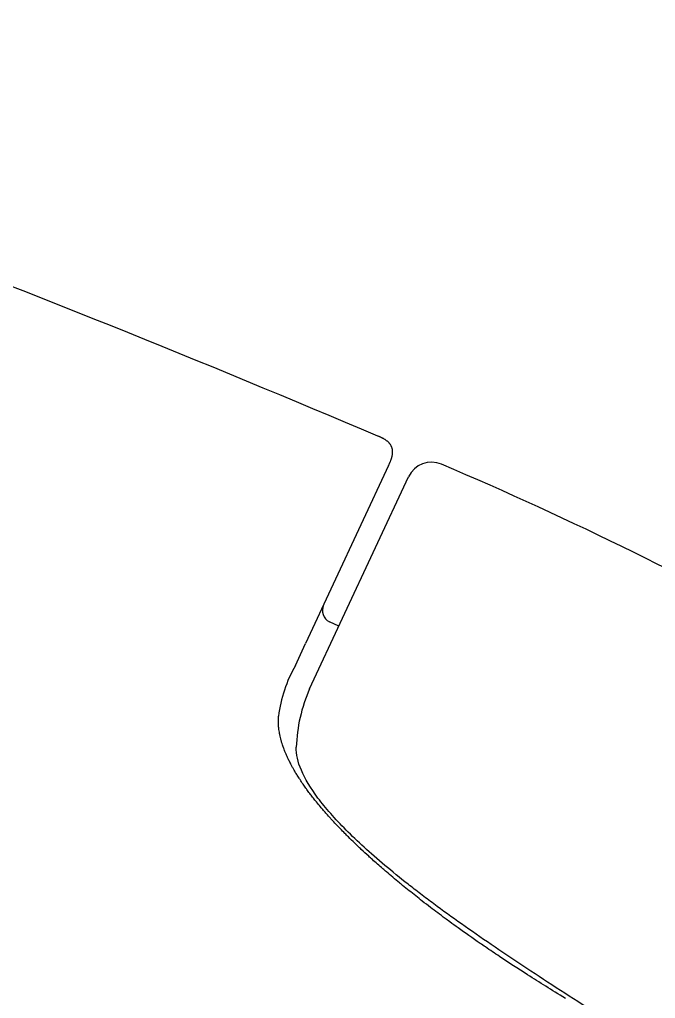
# Model space of a CAD drawing. Header units: millimetres. Extents: x 976 to 9349, y -1578 to 2211.
# Drawn here: x 6026.726 to 6027.229, y 660.672 to 661.446 of the extents above; entities that cross this region are included whole.
import ezdxf

# ---------------------------------------------------------------- set-up
doc = ezdxf.new("R2010")
doc.units = ezdxf.units.MM
doc.layers.add('Wbudowane', color=175, linetype='Continuous')

# ---------------------------------------------------------------- blocks, each defined once
blk = doc.blocks.new('Z$W@#14502')
for p, q in [((14.22278, 143.45493), (14.15703, 143.31392)), ((14.16025, 143.27813), (14.23849, 143.44591)), ((14.18334, 143.32765), (14.17595, 143.33125)), ((14.14899, 143.29662), (14.15707, 143.31401))]:
    blk.add_line(p, q)
for centre, radius, start, end in [((14.25662, 143.43746), 0.02, 66.38019, 155), ((13.07282, 140.65389), 3.04483, 60.66221, 66.95705), ((14.18035, 143.34024), 0.01002, 155.03675, 243.91083), ((14.24394, 143.24277), 0.10916, 150.4361, 172.83402), ((14.27348, 143.22796), 0.12385, 156.10142, 178.19481)]:
    blk.add_arc(centre, radius, start, end)
for points, degree in [([(13.32225, 143.80759), (13.61983, 143.7182), (13.94356, 143.5934), (14.21384, 143.47828)], 3), ([(14.22278, 143.45493), (14.22558, 143.46093), (14.22837, 143.46692), (14.226, 143.47309), (14.21992, 143.47569), (14.21384, 143.47828)], 5)]:
    blk.add_open_spline(points, degree=degree)
for points, knots in [([(14.36274, 143.03319), (14.3514, 143.04006), (14.3355, 143.04997), (14.31349, 143.06429), (14.30175, 143.07225), (14.29046, 143.07999), (14.28124, 143.0865), (14.27209, 143.09312), (14.26476, 143.09851), (14.25743, 143.104), (14.24977, 143.1099), (14.24235, 143.11571), (14.23634, 143.12053), (14.2286, 143.12688), (14.22336, 143.13129), (14.21625, 143.13741), (14.21158, 143.14153), (14.20593, 143.14664), (14.20217, 143.15012), (14.19853, 143.15354), (14.19511, 143.15682), (14.19162, 143.16023), (14.18779, 143.16407), (14.18479, 143.16714), (14.1816, 143.17048), (14.17901, 143.17325), (14.17624, 143.17627), (14.17383, 143.17897), (14.17123, 143.18195), (14.16855, 143.18509), (14.16627, 143.18785), (14.164, 143.19067), (14.16242, 143.19268), (14.16047, 143.19522), (14.15872, 143.19756), (14.15697, 143.19998), (14.15519, 143.2025), (14.15358, 143.20486), (14.15203, 143.20724), (14.15064, 143.20941), (14.14922, 143.21173), (14.14777, 143.21419), (14.14652, 143.21642), (14.14547, 143.21838), (14.14438, 143.22047), (14.14305, 143.22318), (14.14179, 143.22595), (14.14076, 143.22843), (14.13991, 143.23062), (14.13916, 143.2327), (14.13839, 143.23505), (14.13774, 143.23725), (14.13713, 143.23962), (14.13665, 143.24179), (14.13627, 143.24389), (14.13592, 143.24619), (14.1357, 143.24835), (14.13558, 143.25023), (14.13552, 143.25183), (14.13551, 143.25337), (14.13555, 143.25501), (14.1356, 143.25589), (14.13563, 143.25638)], [0, 0, 0, 0, 0.066244, 0.116615, 0.14357, 0.153523, 0.197261, 0.214164, 0.223944, 0.255465, 0.273469, 0.288434, 0.319192, 0.327003, 0.359464, 0.368941, 0.396931, 0.407075, 0.428592, 0.438016, 0.447965, 0.467957, 0.479543, 0.495187, 0.506117, 0.521645, 0.530452, 0.545073, 0.556712, 0.569768, 0.587025, 0.594117, 0.60849, 0.614992, 0.629783, 0.641905, 0.650021, 0.666736, 0.677075, 0.685988, 0.700067, 0.713272, 0.7252, 0.736125, 0.745531, 0.760338, 0.782258, 0.794419, 0.80524, 0.822599, 0.833921, 0.851026, 0.866449, 0.882868, 0.897138, 0.912497, 0.934951, 0.947764, 0.958384, 0.974325, 0.987901, 1, 1, 1, 1]), ([(14.41112, 143.0057), (14.39197, 143.01801), (14.37334, 143.02996), (14.3463, 143.04755), (14.33748, 143.05333), (14.32036, 143.06468), (14.31204, 143.07027), (14.28782, 143.08679), (14.27265, 143.0975), (14.25499, 143.11061), (14.25152, 143.11321), (14.24472, 143.1184), (14.24138, 143.12098), (14.23165, 143.12862), (14.22552, 143.1336), (14.20815, 143.1482), (14.19795, 143.15751), (14.1847, 143.17084), (14.18063, 143.17518), (14.17505, 143.18153), (14.17327, 143.18363), (14.16992, 143.18775), (14.16834, 143.18976), (14.16094, 143.19966), (14.15657, 143.20696), (14.15084, 143.22034), (14.14949, 143.22642), (14.1497, 143.23186)], [0, 0, 0, 0, 0.125, 0.125, 0.1875, 0.1875, 0.25, 0.25, 0.375, 0.375, 0.40625, 0.40625, 0.4375, 0.4375, 0.5, 0.5, 0.625, 0.625, 0.6875, 0.6875, 0.71875, 0.71875, 0.75, 0.75, 0.875, 0.875, 1, 1, 1, 1])]:
    blk.add_open_spline(points, degree=3, knots=knots)

msp = doc.modelspace()

# ---------------------------------------------------------------- block references
at = {"layer": 'Wbudowane'}
msp.add_blockref('Z$W@#14502', (6012.79506, 517.63888), dxfattribs=at)

doc.saveas('drawing.dxf')
